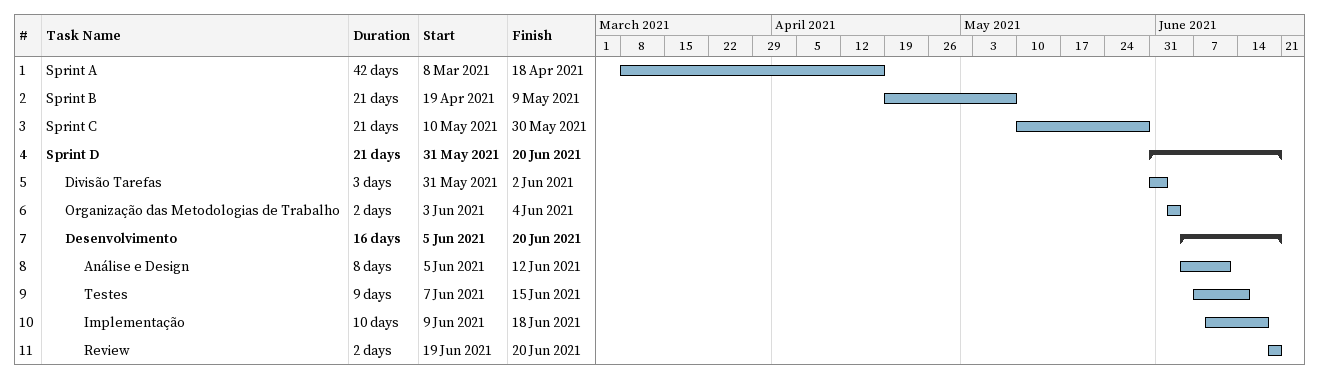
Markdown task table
| ID | Level | Task | Duration | Start | Finish |
|---|---|---|---|---|---|
| 1 | 1 | Sprint A | 42d | 2021-03-08 | 2021-04-18 |
| 2 | 1 | Sprint B | 21d | 2021-04-19 | 2021-05-09 |
| 3 | 1 | Sprint C | 21d | 2021-05-10 | 2021-05-30 |
| 4 | 1 | **Sprint D** | 21d | 2021-05-31 | 2021-06-20 |
| 5 | 2 | Divisão Tarefas | 3d | 2021-05-31 | 2021-06-02 |
| 6 | 2 | Organização das Metodologias de Trabalho | 2d | 2021-06-03 | 2021-06-04 |
| 7 | 2 | **Desenvolvimento** | 16d | 2021-06-05 | 2021-06-20 |
| 8 | 3 | Análise e Design | 8d | 2021-06-05 | 2021-06-12 |
| 9 | 3 | Testes | 9d | 2021-06-07 | 2021-06-15 |
| 10 | 3 | Implementação | 10d | 2021-06-09 | 2021-06-18 |
| 11 | 3 | Review | 2d | 2021-06-19 | 2021-06-20 |
